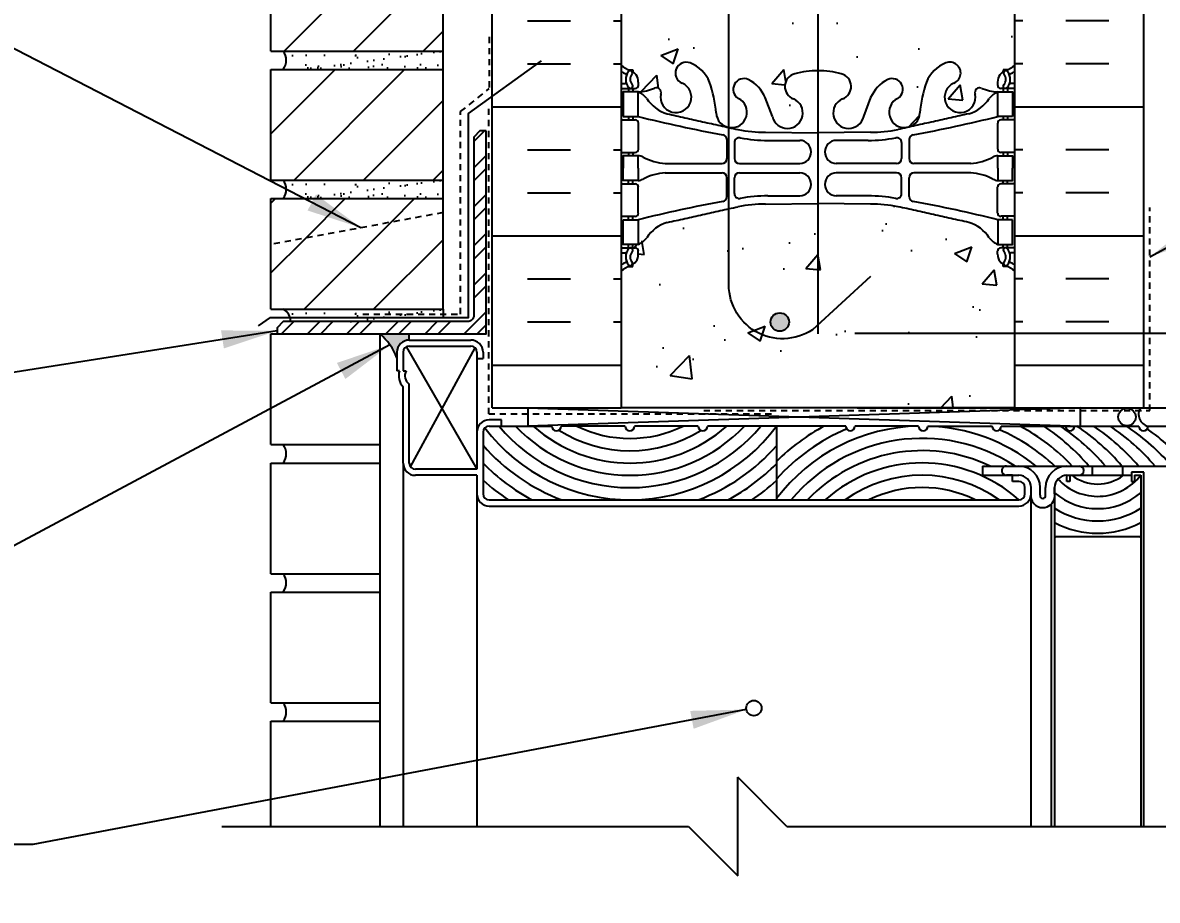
# Model space of a CAD drawing. Header units: inches. Extents: x 526.8 to 581.6, y 644.2 to 711.3.
# Drawn here: x 540.37 to 563.45, y 682.24 to 700.08 of the extents above; entities that cross this region are included whole.
import ezdxf

# ---------------------------------------------------------------- set-up
doc = ezdxf.new("R2010")
doc.units = ezdxf.units.IN
doc.header["$LTSCALE"] = 0.5
doc.header["$MEASUREMENT"] = 0
doc.linetypes.add('DASHED2', pattern=[0.375, 0.25, -0.125])
for name, color, linetype in [('HATCH', 12, 'Continuous'), ('LINE18', 9, 'Continuous'), ('line25', 2, 'Continuous'), ('LINE50', 5, 'Continuous'), ('LINE65', 3, 'Continuous'), ('LINE9', 9, 'Continuous'), ('TEXT', 4, 'Continuous'), ('Web_Edge', 9, 'Continuous')]:
    doc.layers.add(name, color=color, linetype=linetype)
doc.styles.add('DIM', font='romans.shx', dxfattribs={"width": 0.7})
doc.dimstyles.new('ext_12', dxfattribs={"dimscale": 12, "dimtxt": 0.09375, "dimasz": 0.09375, "dimexe": 0.09375, "dimexo": 0.0625, "dimgap": 0.0625, "dimtad": 1, "dimdec": 1, "dimzin": 3, "dimdsep": 46, "dimlunit": 4, "dimtxsty": 'DIM', "dimcen": 0.09, "dimdle": 0.09375, "dimclrt": 4, "dimadec": 0, "dimazin": 0, "dimtfac": 1, "dimtdec": 1, "dimtmove": 2, "dimatfit": 3, "dimfxl": 1, "dimfrac": 2, "dimtolj": 1, "dimtzin": 0, "dimarcsym": 0})
pattern_1 = [(45, (428.6339, 515.9881), (-0.707107, 0.707107), [])]

# ---------------------------------------------------------------- blocks, each defined once
blk = doc.blocks.new('*D6')
at = {"layer": 'Defpoints', "color": 0, "transparency": 16777216}
for p in [(556.542, 693.771), (566.068, 693.771), (556.594, 692.258)]:
    blk.add_point(p, dxfattribs=at)
at = {"layer": 'TEXT', "color": 0, "lineweight": -2, "transparency": 16777216}
for p, q in [((566.068, 694.521), (566.068, 695.271)), ((557.292, 693.771), (567.193, 693.771)), ((566.068, 692.258), (566.068, 693.771)), ((557.344, 692.258), (567.193, 692.258)), ((566.068, 691.508), (566.068, 690.758))]:
    blk.add_line(p, q, dxfattribs=at)
at = {"layer": 'TEXT', "color": 0, "transparency": 16777216}
for points in [[(565.943, 694.521), (566.193, 694.521), (566.068, 693.771)], [(565.943, 691.508), (566.193, 691.508), (566.068, 692.258)]]:
    blk.add_solid(points, dxfattribs=at)
at = {"layer": 'TEXT', "color": 4, "transparency": 16777216, "insert": (569.467, 693.015), "char_height": 0.75, "attachment_point": 5, "rotation": 90, "style": 'DIM'}
blk.add_mtext('\\A1;1 1/2" \\P (38mm) MIN. \\P COVER', dxfattribs=at)

msp = doc.modelspace()

# ---------------------------------------------------------------- hatches: boundary and pattern name
at = {"layer": 'HATCH'}
h = msp.add_hatch(dxfattribs=at)
h.set_pattern_fill('AR-CONC', color=256, scale=0.5)
h.set_pattern_definition([(50, (0, 0), (3.586301, -0.313761), [0.375, -4.125]), (355, (0, 0), (-0.693757, 3.76096), [0.3, -3.3]), (100.45144, (0.299, -0.026), (2.892544, 3.4472), [0.318701, -3.50571]), (46.1842, (0, 1), (5.336207, -0.827596), [0.5625, -6.1875]), (96.63564, (0.4447, 0.931), (4.67331, 4.870593), [0.478052, -5.25857]), (351.18416, (0, 1), (4.67331, 4.870593), [0.45, -4.95]), (21, (0.5, 0.75), (2.984535, -2.013094), [0.375, -4.125]), (326, (0.5, 0.75), (1.216577, 3.62575), [0.3, -3.3]), (71.45144, (0.7487, 0.5822), (4.201112, 1.612656), [0.318701, -3.50571]), (37.5, (0, 0), (0.0607993, 1.6644693), [0, -3.26, 0, -3.35, 0, -3.3125]), (7.5, (0, 0), (1.3153477, 1.9720586), [0, -1.91, 0, -3.185, 0, -1.2625]), (327.5, (-1.115, 0), (2.6691122, -0.1127744), [0, -1.25, 0, -3.9, 0, -5.175]), (317.5, (-1.615, 0), (2.915931, 0.500525), [0, -1.625, 0, -2.59, 0, -3.675])])
edge = h.paths.add_edge_path()
edge.add_arc((560.199, 647.64), 0.5, 46.2109, 66.4218)
edge.add_line((560.399, 648.098), (560.309, 648.098))
edge.add_line((560.309, 648.098), (560.309, 648.14))
edge.add_arc((560.449, 648.347), 0.25, 180, 235.9442, ccw=False)
edge.add_line((560.199, 648.347), (560.199, 648.414))
edge.add_arc((560.262, 648.414), 0.0625, 90, 180, ccw=False)
edge.add_line((560.262, 648.477), (560.309, 648.477))
edge.add_line((560.309, 648.477), (560.309, 648.547))
edge.add_line((560.309, 648.547), (560.204, 648.547))
edge.add_arc((560.327, 648.89), 0.364, 214.9775, 250.3387, ccw=False)
edge.add_arc((559.404, 648.278), 0.743, 32.7919, 73.8107)
edge.add_spline(control_points=[(559.611, 648.992), (558.173, 649.313)], knot_values=[0, 0, 1, 1], degree=1, periodic=0)
edge.add_arc((557.617, 646.381), 2.984, 79.2546, 90.0995)
edge.add_line((557.612, 649.365), (556.545, 649.381))
edge.add_line((556.545, 649.381), (555.479, 649.365))
edge.add_arc((555.474, 646.381), 2.984, 89.9005, 100.7454)
edge.add_spline(control_points=[(554.917, 649.313), (553.48, 648.992)], knot_values=[0, 0, 1, 1], degree=1, periodic=0)
edge.add_arc((553.687, 648.278), 0.743, 106.1893, 147.2081)
edge.add_arc((552.764, 648.89), 0.364, 289.6613, 325.0225, ccw=False)
edge.add_line((552.886, 648.547), (552.781, 648.547))
edge.add_line((552.781, 648.547), (552.781, 648.477))
edge.add_line((552.781, 648.477), (552.829, 648.477))
edge.add_arc((552.829, 648.414), 0.0625, 0, 90, ccw=False)
edge.add_line((552.891, 648.414), (552.891, 648.347))
edge.add_arc((552.641, 648.347), 0.25, 304.0558, 360, ccw=False)
edge.add_line((552.781, 648.14), (552.781, 648.098))
edge.add_line((552.781, 648.098), (552.691, 648.098))
edge.add_arc((552.891, 647.64), 0.5, 113.5782, 133.7891)
edge.add_line((552.545, 648.001), (552.545, 645.228))
edge.add_line((552.545, 645.228), (554.498, 645.228))
edge.add_line((554.498, 645.228), (555.498, 644.228))
edge.add_line((555.498, 644.228), (555.498, 646.228))
edge.add_line((555.498, 646.228), (556.498, 645.228))
edge.add_line((556.498, 645.228), (560.545, 645.228))
edge.add_line((560.545, 645.228), (560.545, 648.001))
edge = h.paths.add_edge_path()
edge.add_line((560.545, 710.258), (555.545, 710.258))
edge.add_line((555.545, 710.258), (554.545, 711.258))
edge.add_line((554.545, 711.258), (554.545, 709.258))
edge.add_line((554.545, 709.258), (553.545, 710.258))
edge.add_line((553.545, 710.258), (552.545, 710.258))
edge.add_line((552.545, 710.258), (552.545, 707.485))
edge.add_arc((552.891, 707.846), 0.5, 226.2109, 246.4218)
edge.add_line((552.691, 707.388), (552.781, 707.388))
edge.add_line((552.781, 707.388), (552.781, 707.346))
edge.add_arc((552.641, 707.139), 0.25, 0, 55.9442, ccw=False)
edge.add_line((552.891, 707.139), (552.891, 707.071))
edge.add_arc((552.829, 707.071), 0.0625, -90, 0, ccw=False)
edge.add_line((552.829, 707.009), (552.781, 707.009))
edge.add_line((552.781, 707.009), (552.781, 706.939))
edge.add_line((552.781, 706.939), (552.886, 706.939))
edge.add_arc((552.764, 706.596), 0.364, 34.9775, 70.3387, ccw=False)
edge.add_arc((553.687, 707.207), 0.743, 212.7919, 253.8107)
edge.add_spline(control_points=[(553.48, 706.493), (554.917, 706.173)], knot_values=[0, 0, 1, 1], degree=1, periodic=0)
edge.add_arc((555.474, 709.105), 2.984, 259.2546, 270.0995)
edge.add_line((555.479, 706.121), (556.545, 706.105))
edge.add_line((556.545, 706.105), (557.612, 706.121))
edge.add_arc((557.617, 709.105), 2.984, 269.9005, 280.7454)
edge.add_spline(control_points=[(558.173, 706.173), (559.611, 706.493)], knot_values=[0, 0, 1, 1], degree=1, periodic=0)
edge.add_arc((559.404, 707.207), 0.743, 286.1893, 327.2081)
edge.add_arc((560.327, 706.596), 0.364, 109.6613, 145.0225, ccw=False)
edge.add_line((560.204, 706.939), (560.309, 706.939))
edge.add_line((560.309, 706.939), (560.309, 707.009))
edge.add_line((560.309, 707.009), (560.262, 707.009))
edge.add_arc((560.262, 707.071), 0.0625, 180, 270, ccw=False)
edge.add_line((560.199, 707.071), (560.199, 707.139))
edge.add_arc((560.449, 707.139), 0.25, 124.0558, 180, ccw=False)
edge.add_line((560.309, 707.346), (560.309, 707.388))
edge.add_line((560.309, 707.388), (560.399, 707.388))
edge.add_arc((560.199, 707.846), 0.5, 293.5782, 313.7891)
edge.add_line((560.545, 707.485), (560.545, 710.258))
h.paths.add_polyline_path([(560.545, 703.293, 0.088416), (560.399, 703.39), (560.309, 703.39), (560.309, 703.432, -0.249069), (560.199, 703.639), (560.199, 703.706, -0.414214), (560.262, 703.769), (560.309, 703.769), (560.309, 703.839), (560.204, 703.839, 0.085348), (559.875, 703.763, -0.669601), (559.742, 703.884, 2.087231), (559.308, 703.659, -1), (559.145, 703.25, -0.21345), (558.753, 703.639, -0.068226), (558.617, 704.267, 1.753171), (558.166, 703.971, -0.940793), (557.963, 703.587, -0.173075), (557.617, 703.954), (557.474, 704.341, 1.612474), (557.043, 703.981, -0.734872), (557.019, 703.47, -0.068475), (556.545, 703.408, -0.068475), (556.071, 703.47, -0.734872), (556.048, 703.981, 1.612474), (555.617, 704.341), (555.474, 703.954, -0.173075), (555.128, 703.587, -0.940793), (554.924, 703.971, 1.753171), (554.474, 704.267, -0.068226), (554.338, 703.639, -0.21345), (553.946, 703.25, -1), (553.782, 703.659, 2.087231), (553.348, 703.884, -0.669601), (553.216, 703.763, 0.085348), (552.886, 703.839), (552.781, 703.839), (552.781, 703.769), (552.829, 703.769, -0.414214), (552.891, 703.706), (552.891, 703.639, -0.249069), (552.781, 703.432), (552.781, 703.39), (552.691, 703.39, 0.088416), (552.545, 703.293), (552.545, 701.258), (552.545, 699.224, 0.088416), (552.691, 699.127), (552.781, 699.127), (552.781, 699.085, -0.249069), (552.891, 698.878), (552.891, 698.81, -0.414214), (552.829, 698.748), (552.781, 698.748), (552.781, 698.678), (552.886, 698.678, 0.085348), (553.216, 698.753, -0.669601), (553.348, 698.633, 2.087231), (553.782, 698.858, -1), (553.946, 699.266, -0.21345), (554.338, 698.877, -0.068226), (554.474, 698.249, 1.753171), (554.924, 698.546, -0.940793), (555.128, 698.929, -0.173075), (555.474, 698.562), (555.617, 698.176, 1.612474), (556.048, 698.535, -0.734872), (556.071, 699.046, -0.068475), (556.545, 699.108, -0.068475), (557.019, 699.046, -0.734872), (557.043, 698.535, 1.612474), (557.474, 698.176), (557.617, 698.562, -0.173075), (557.963, 698.929, -0.940793), (558.166, 698.546, 1.753171), (558.617, 698.249, -0.068226), (558.753, 698.877, -0.21345), (559.145, 699.266, -1), (559.308, 698.858, 2.087231), (559.742, 698.633, -0.669601), (559.875, 698.753, 0.085348), (560.204, 698.678), (560.309, 698.678), (560.309, 698.748), (560.262, 698.748, -0.414214), (560.199, 698.81), (560.199, 698.878, -0.249069), (560.309, 699.085), (560.309, 699.127), (560.399, 699.127, 0.088416), (560.545, 699.224), (560.545, 701.258)])
edge = h.paths.add_edge_path()
edge.add_arc((560.262, 695.445), 0.0625, 90, 180, ccw=False)
edge.add_line((560.262, 695.508), (560.309, 695.508))
edge.add_line((560.309, 695.508), (560.309, 695.578))
edge.add_line((560.309, 695.578), (560.204, 695.578))
edge.add_arc((560.327, 695.92), 0.364, 214.9775, 250.3387, ccw=False)
edge.add_arc((559.404, 695.309), 0.743, 32.7919, 73.8107)
edge.add_spline(control_points=[(559.611, 696.023), (558.173, 696.344)], knot_values=[0, 0, 1, 1], degree=1, periodic=0)
edge.add_arc((557.617, 693.412), 2.984, 79.2546, 90.0995)
edge.add_line((557.612, 696.396), (556.545, 696.412))
edge.add_line((556.545, 696.412), (555.479, 696.396))
edge.add_arc((555.474, 693.412), 2.984, 89.9005, 100.7454)
edge.add_spline(control_points=[(554.917, 696.344), (553.48, 696.023)], knot_values=[0, 0, 1, 1], degree=1, periodic=0)
edge.add_arc((553.687, 695.309), 0.743, 106.1893, 147.2081)
edge.add_arc((552.764, 695.92), 0.364, 289.6613, 325.0225, ccw=False)
edge.add_line((552.886, 695.578), (552.781, 695.578))
edge.add_line((552.781, 695.578), (552.781, 695.508))
edge.add_line((552.781, 695.508), (552.829, 695.508))
edge.add_arc((552.829, 695.445), 0.0625, 0, 90, ccw=False)
edge.add_line((552.891, 695.445), (552.891, 695.378))
edge.add_arc((552.641, 695.378), 0.25, 304.0558, 360, ccw=False)
edge.add_line((552.781, 695.171), (552.781, 695.129))
edge.add_line((552.781, 695.129), (552.691, 695.129))
edge.add_arc((552.891, 694.671), 0.5, 113.5782, 133.7891)
edge.add_line((552.545, 695.032), (552.545, 692.258))
edge.add_line((552.545, 692.258), (560.545, 692.258))
edge.add_line((560.545, 692.258), (560.545, 695.032))
edge.add_arc((560.199, 694.671), 0.5, 46.2109, 66.4218)
edge.add_line((560.399, 695.129), (560.309, 695.129))
edge.add_line((560.309, 695.129), (560.309, 695.171))
edge.add_arc((560.449, 695.378), 0.25, 180, 235.9442, ccw=False)
edge.add_line((560.199, 695.378), (560.199, 695.445))
h = msp.add_hatch(dxfattribs=at)
h.set_pattern_fill('ANSI31', color=256, scale=8, style=0)
h.set_pattern_definition(pattern_1)
h.paths.add_polyline_path([(548.92, 699.508), (548.92, 701.758), (545.42, 701.758), (545.42, 699.508)])
h = msp.add_hatch(dxfattribs=at)
h.set_pattern_fill('INSUL', color=256, scale=7, style=0)
h.set_pattern_definition([(0, (-2373.6162, 286.2487), (0, 2.625), []), (0, (-2373.6162, 287.1237), (0, 2.625), [0.875, -0.875]), (0, (-2373.6162, 287.9987), (0, 2.625), [0.875, -0.875])])
h.paths.add_polyline_path([(549.92, 692.258), (552.545, 692.258), (552.545, 701.258), (551.858, 701.258), (551.858, 701.758), (550.358, 701.758), (550.358, 701.258), (549.92, 701.258)])
h = msp.add_hatch(dxfattribs=at)
h.set_pattern_fill('INSUL', color=256, scale=7, style=0)
h.set_pattern_definition([(180, (3486.707, 286.2487), (0, 2.625), []), (180, (3486.707, 287.1237), (0, 2.625), [0.875, -0.875]), (180, (3486.707, 287.9987), (0, 2.625), [0.875, -0.875])])
h.paths.add_polyline_path([(560.545, 692.258), (563.17, 692.258), (563.17, 701.258), (562.733, 701.258), (562.733, 701.758), (561.233, 701.758), (561.233, 701.258), (560.545, 701.258)])
h = msp.add_hatch(dxfattribs=at)
h.set_pattern_fill('AR-SAND', color=256, scale=0.25, style=0)
h.set_pattern_definition([(37.5, (428.63394, 518.61314), (-0.01574834, 0.48170594), [0, -0.38, 0, -0.425, 0, -0.40625]), (7.5, (428.63394, 518.61314), (0.4424442, 0.7055365), [0, -0.205, 0, -0.3425, 0, -0.13125]), (327.5, (428.32644, 518.61314), (0.7785355, 0.0014148), [0, -0.125, 0, -0.45, 0, -0.5875]), (317.5, (428.32644, 518.61314), (0.7515317, 0.2194189), [0, -0.0625, 0, -0.295, 0, -0.3375])])
h.paths.add_polyline_path([(548.92, 699.508), (545.67, 699.508, -0.318233), (545.67, 699.133), (548.92, 699.133)])
h = msp.add_hatch(dxfattribs=at)
h.set_pattern_fill('ANSI31', color=256, scale=8, style=0)
h.set_pattern_definition(pattern_1)
h.paths.add_polyline_path([(545.42, 696.883), (548.92, 696.883), (548.92, 699.133), (545.42, 699.133)])
h = msp.add_hatch(dxfattribs=at)
h.set_pattern_fill('ANSI32', color=256, scale=1.5, style=0)
h.set_pattern_definition([(45, (635.15483, 539.32473), (-0.3977476, 0.3977476), []), (45, (635.42, 539.32473), (-0.3977476, 0.3977476), [])])
h.paths.add_polyline_path([(549.795, 693.758), (549.795, 697.883), (549.67, 697.883), (549.545, 697.758), (549.545, 694.133, -0.414214), (549.42, 694.008), (545.67, 694.008), (545.545, 693.883), (545.545, 693.758)])
h = msp.add_hatch(dxfattribs=at)
h.set_pattern_fill('AR-SAND', color=256, scale=0.25, style=0)
h.set_pattern_definition([(37.5, (428.63394, 515.98814), (-0.01574834, 0.48170594), [0, -0.38, 0, -0.425, 0, -0.40625]), (7.5, (428.63394, 515.98814), (0.4424442, 0.7055365), [0, -0.205, 0, -0.3425, 0, -0.13125]), (327.5, (428.32644, 515.98814), (0.7785355, 0.0014148), [0, -0.125, 0, -0.45, 0, -0.5875]), (317.5, (428.32644, 515.98814), (0.7515317, 0.2194189), [0, -0.0625, 0, -0.295, 0, -0.3375])])
h.paths.add_polyline_path([(548.92, 696.508), (548.92, 696.883), (545.67, 696.883, -0.318233), (545.67, 696.508)])
h = msp.add_hatch(dxfattribs=at)
h.set_pattern_fill('ANSI31', color=256, scale=8, style=0)
h.set_pattern_definition(pattern_1)
h.paths.add_polyline_path([(545.42, 695.576), (548.92, 696.224), (548.92, 696.508), (545.42, 696.508)])
h = msp.add_hatch(dxfattribs=at)
h.set_pattern_fill('ANSI31', color=256, scale=8, style=0)
h.set_pattern_definition(pattern_1)
h.paths.add_polyline_path([(545.42, 695.576), (545.42, 694.258), (548.92, 694.258), (548.92, 696.224)])
h = msp.add_hatch(dxfattribs=at)
h.set_pattern_fill('AR-SAND', color=256, scale=0.25, style=0)
h.set_pattern_definition([(37.5, (428.63394, 513.36314), (-0.01574834, 0.48170594), [0, -0.38, 0, -0.425, 0, -0.40625]), (7.5, (428.63394, 513.36314), (0.4424442, 0.7055365), [0, -0.205, 0, -0.3425, 0, -0.13125]), (327.5, (428.32644, 513.36314), (0.7785355, 0.0014148), [0, -0.125, 0, -0.45, 0, -0.5875]), (317.5, (428.32644, 513.36314), (0.7515317, 0.2194189), [0, -0.0625, 0, -0.295, 0, -0.3375])])
edge = h.paths.add_edge_path()
edge.add_line((545.67, 693.883), (545.795, 694.008))
edge.add_line((545.795, 694.008), (548.92, 694.008))
edge.add_line((548.92, 694.008), (548.92, 694.258))
edge.add_line((548.92, 694.258), (545.67, 694.258))
edge.add_arc((545.406, 694.071), 0.324, -35.3056, 35.3056, ccw=False)
at = {"layer": 'LINE65'}
msp.add_hatch(color=256, dxfattribs=at).paths.add_polyline_path([(555.956, 693.998, 1), (555.581, 693.998, 1)])
at = {"layer": 'LINE9'}
msp.add_hatch(color=0, dxfattribs=at).paths.add_polyline_path([(547.637, 693.758, -0.122241), (547.983, 693.268), (547.983, 693.383, -0.414214), (548.233, 693.633), (548.233, 693.758)])

# ---------------------------------------------------------------- linework, layer by layer
at = {"layer": 'HATCH', "color": 6, "linetype": 'DASHED2'}
for p, q in [((549.86, 699.794), (549.86, 698.744)), ((549.277, 698.277), (549.86, 698.744)), ((549.277, 694.16), (549.277, 698.277)), ((549.849, 692.133), (549.849, 698.376)), ((563.295, 692.2), (563.295, 696.325)), ((547.286, 694.16), (549.277, 694.16)), ((549.849, 692.133), (555.686, 692.133)), ((554.221, 692.2), (563.295, 692.2))]:
    msp.add_line(p, q, dxfattribs=at)
at = {"layer": 'HATCH', "color": 12}
for p, q in [((545.42, 691.508), (545.42, 693.758)), ((545.42, 691.508), (547.637, 691.508)), ((545.42, 688.883), (545.42, 691.133)), ((545.42, 691.133), (547.637, 691.133)), ((545.42, 688.883), (547.637, 688.883)), ((545.42, 686.258), (545.42, 688.508)), ((545.42, 688.508), (547.637, 688.508)), ((545.42, 686.258), (547.637, 686.258)), ((545.42, 683.743), (545.42, 685.883)), ((545.42, 685.883), (547.637, 685.883))]:
    msp.add_line(p, q, dxfattribs=at)
at = {"layer": 'HATCH'}
for p, q in [((548.179, 693.491), (549.608, 691.008)), ((548.259, 691.056), (549.571, 693.472)), ((550.647, 692.258), (561.88, 691.883)), ((561.88, 692.258), (550.647, 691.883))]:
    msp.add_line(p, q, dxfattribs=at)
for centre, radius, start, end in [((552.722, 694.093), 3.71, 217.2647, 323.4425), ((552.722, 694.093), 3.46, 219.6927, 320.3073), ((552.722, 694.093), 3.21, 223.5049, 316.4951), ((552.722, 694.093), 2.96, 228.2938, 311.7062), ((552.722, 694.093), 2.71, 237.7067, 302.0927), ((552.722, 694.093), 2.46, 243.9392, 296.0608), ((558.663, 688.174), 3.71, 91.1088, 142.9696), ((558.663, 688.174), 4.21, 118.2115, 134.7082), ((558.663, 688.174), 3.96, 112.8027, 138.4099), ((558.663, 688.174), 3.71, 51.3484, 88.184), ((558.663, 688.174), 3.96, 68.9628, 69.5284), ((558.663, 688.174), 3.96, 47.025, 66.6047), ((558.663, 688.174), 4.21, 43.4878, 61.7885), ((558.663, 688.174), 4.46, 40.513, 56.2851), ((558.999, 688.174), 4.46, 40.513, 56.2851), ((559.336, 688.174), 4.46, 40.513, 56.2851), ((559.672, 688.174), 4.46, 40.513, 56.2851), ((560.008, 688.174), 4.46, 40.513, 56.2851), ((560.345, 688.174), 4.46, 41.7766, 56.2851), ((560.681, 688.174), 4.46, 47.9067, 55.0027), ((558.663, 688.174), 3.46, 56.8657, 140.3071), ((552.722, 694.093), 3.96, 220.9881, 249.5281), ((552.722, 694.093), 3.96, 290.4719, 318.8113), ((558.663, 688.174), 3.21, 64.504, 136.495), ((552.722, 694.093), 4.21, 224.7637, 241.7883), ((552.722, 694.093), 4.21, 298.2117, 315.0605), ((558.663, 688.174), 2.96, 48.2975, 131.706), ((558.663, 688.174), 2.71, 54.6318, 125.3682), ((562.233, 691.564), 1.109, 223.276, 322.0991), ((562.233, 691.564), 0.859, 232.4764, 307.5236), ((552.722, 694.093), 4.46, 227.9163, 236.2849), ((552.722, 694.093), 4.46, 303.7151, 311.9261), ((558.663, 688.174), 2.46, 63.9396, 116.0604), ((562.233, 691.564), 1.359, 229.9163, 310.0837), ((562.233, 691.564), 1.609, 237.0538, 302.9462), ((562.233, 691.564), 1.859, 241.9196, 298.0804), ((562.233, 691.564), 2.109, 245.4864, 246.3105), ((562.233, 691.564), 2.109, 293.6895, 294.5136)]:
    msp.add_arc(centre, radius, start, end, dxfattribs=at)
at = {"layer": 'HATCH', "color": 12}
for centre in [(545.406, 691.321), (545.406, 688.696), (545.406, 686.071)]:
    msp.add_arc(centre, 0.324, 324.6944, 35.3056, dxfattribs=at)
at = {"layer": 'LINE18'}
msp.add_line((548.92, 694.258), (548.92, 694.088), dxfattribs=at)
at = {"layer": 'line25'}
for p, q in [((548.92, 694.258), (548.92, 704.383)), ((545.42, 699.508), (545.42, 701.758)), ((552.545, 701.258), (552.545, 692.258)), ((560.545, 692.258), (560.545, 701.258)), ((545.42, 699.508), (548.92, 699.508)), ((545.42, 699.133), (548.92, 699.133)), ((545.42, 696.883), (545.42, 699.133)), ((545.42, 696.883), (548.92, 696.883)), ((545.42, 694.258), (545.42, 696.508)), ((545.42, 696.508), (548.92, 696.508)), ((545.42, 694.258), (548.92, 694.258))]:
    msp.add_line(p, q, dxfattribs=at)
at = {"layer": 'line25', "color": 12}
msp.add_line((545.42, 693.758), (545.545, 693.758), dxfattribs=at)
at = {"layer": 'LINE50'}
for p, q in [((549.92, 692.258), (549.92, 701.258)), ((563.17, 692.258), (563.17, 701.258)), ((549.92, 692.258), (552.545, 692.258)), ((560.545, 692.258), (563.17, 692.258))]:
    msp.add_line(p, q, dxfattribs=at)
at = {"layer": 'LINE65'}
msp.add_line((556.545, 710.249), (556.545, 693.758), dxfattribs=at)
msp.add_lwpolyline([(557.613, 694.927), (556.433, 693.843, -0.623194), (554.735, 694.833), (554.735, 706.454, -0.623194), (556.433, 707.444), (557.613, 706.359)], format="xyb", dxfattribs=at)
msp.add_circle((555.768, 693.998), 0.188, dxfattribs=at)
at = {"layer": 'LINE9', "linetype": 'DASHED2'}
msp.add_line((548.92, 696.224), (545.42, 695.576), dxfattribs=at)
at = {"layer": 'LINE9'}
for p, q in [((547.637, 693.758), (547.637, 683.743)), ((548.233, 693.633), (548.233, 693.758)), ((548.233, 693.633), (549.483, 693.633)), ((548.233, 693.508), (549.483, 693.508)), ((547.983, 693.383), (547.983, 693.008)), ((548.108, 693.383), (548.108, 693.008)), ((549.608, 693.383), (549.608, 693.258)), ((549.608, 693.258), (549.733, 693.258)), ((549.608, 693.258), (549.608, 691.758)), ((549.733, 693.383), (549.733, 693.258)), ((548.034, 693.008), (547.983, 693.008)), ((548.108, 693.008), (548.17, 693.008)), ((548.233, 691.133), (548.233, 692.735)), ((548.108, 691.133), (548.108, 692.679)), ((550.647, 692.258), (550.647, 691.883)), ((560.545, 692.258), (552.545, 692.258)), ((561.88, 692.258), (561.88, 691.883)), ((550.108, 692.008), (549.858, 692.008)), ((550.108, 691.883), (550.108, 692.008)), ((549.858, 691.883), (550.108, 691.883)), ((549.858, 691.883), (551.13, 691.883)), ((552.623, 691.883), (551.32, 691.883)), ((554.106, 691.883), (552.812, 691.883)), ((557.108, 691.883), (554.296, 691.883)), ((555.702, 691.883), (555.702, 690.383)), ((558.591, 691.883), (557.297, 691.883)), ((558.781, 691.883), (560.083, 691.883)), ((560.273, 691.883), (563.068, 691.883)), ((563.257, 691.883), (563.67, 691.883)), ((549.608, 691.758), (549.608, 691.008)), ((549.733, 691.758), (549.733, 690.508)), ((548.108, 691.133), (548.108, 683.743)), ((549.608, 691.008), (548.358, 691.008)), ((549.608, 690.883), (548.358, 690.883)), ((549.608, 690.883), (549.608, 690.508)), ((559.891, 691.071), (563.67, 691.071)), ((559.891, 691.071), (559.891, 690.883)), ((559.891, 690.883), (560.502, 690.883)), ((560.502, 690.883), (560.377, 690.883)), ((560.378, 691.071), (560.627, 691.071)), ((560.502, 690.758), (560.502, 690.883)), ((560.502, 690.883), (560.627, 690.883)), ((561.608, 690.883), (561.858, 690.883)), ((561.608, 690.883), (562.92, 690.883)), ((561.608, 690.758), (561.608, 690.883)), ((561.67, 690.883), (561.67, 690.758)), ((562.12, 691.071), (562.12, 690.883)), ((562.736, 691.071), (562.736, 690.883)), ((562.92, 690.946), (562.92, 690.758)), ((563.17, 690.946), (562.92, 690.946)), ((562.983, 690.883), (563.108, 690.883)), ((562.983, 690.883), (562.983, 690.758)), ((563.108, 690.883), (563.108, 688.429)), ((563.108, 690.883), (563.108, 683.743)), ((563.17, 683.743), (563.17, 690.946)), ((560.627, 690.758), (560.502, 690.758)), ((560.752, 690.508), (560.752, 690.633)), ((560.752, 690.508), (560.752, 690.633)), ((560.877, 690.508), (560.877, 690.633)), ((561.062, 690.479), (561.064, 690.633)), ((561.173, 690.479), (561.17, 690.633)), ((561.358, 690.508), (561.358, 690.633)), ((561.358, 690.633), (561.358, 683.743)), ((561.67, 690.758), (561.608, 690.758)), ((562.92, 690.758), (562.983, 690.758)), ((549.608, 690.508), (549.608, 683.743)), ((560.873, 690.469), (560.873, 683.743)), ((549.858, 690.383), (560.627, 690.383)), ((549.858, 690.258), (560.627, 690.258)), ((561.295, 683.743), (561.295, 690.303)), ((563.108, 689.633), (561.358, 689.633)), ((554.913, 682.743), (554.913, 684.743)), ((555.913, 683.743), (554.913, 684.743)), ((544.42, 683.743), (553.913, 683.743)), ((553.913, 683.743), (554.913, 682.743)), ((555.913, 683.743), (565.406, 683.743))]:
    msp.add_line(p, q, dxfattribs=at)
msp.add_lwpolyline([(545.17, 693.92), (545.413, 694.088), (549.437, 694.088), (549.437, 698.238), (550.92, 699.311)], dxfattribs=at)
at = {"layer": 'LINE9', "color": 9}
msp.add_lwpolyline([(549.795, 697.883), (549.67, 697.883), (549.545, 697.758), (549.545, 694.133, -0.414214), (549.42, 694.008), (545.67, 694.008), (545.545, 693.883), (545.545, 693.758), (549.795, 693.758)], format="xyb", close=True, dxfattribs=at)
at = {"layer": 'LINE9'}
for centre, radius in [((562.828, 692.069), 0.178), ((555.241, 686.15), 0.156)]:
    msp.add_circle(centre, radius, dxfattribs=at)
for centre, radius, start, end in [((545.406, 699.321), 0.324, 324.6944, 35.3056), ((545.406, 696.696), 0.324, 324.6944, 35.3056), ((545.54, 694.007), 0.283, 0.3347, 62.6866), ((546.822, 692.816), 1.246, 21.2624, 49.1397), ((548.233, 693.383), 0.25, 90, 180), ((549.483, 693.383), 0.25, 0, 90), ((548.233, 693.383), 0.125, 90, 180), ((549.483, 693.383), 0.125, 0, 90), ((548.349, 692.906), 0.331, 161.963, 223.1991), ((548.349, 692.906), 0.206, 150.1879, 235.6091), ((563.312, 692.124), 0.247, 147.3928, 257.2629), ((549.858, 691.758), 0.25, 90, 180), ((549.858, 691.758), 0.125, 90, 180), ((551.225, 691.883), 0.0947, 180, 0), ((552.717, 691.883), 0.0947, 180, 0), ((554.201, 691.883), 0.0947, 180, 0), ((557.202, 691.883), 0.0947, 180, 0), ((558.686, 691.883), 0.0947, 180, 0), ((560.178, 691.883), 0.0947, 180, 0), ((561.67, 691.883), 0.0947, 180, 0), ((563.163, 691.883), 0.0947, 180, 0), ((548.358, 691.133), 0.25, 180, 270), ((548.358, 691.133), 0.125, 180, 270), ((560.377, 690.977), 0.0938, 89.4229, 269.4229), ((560.627, 690.633), 0.438, 0, 90), ((560.627, 690.633), 0.25, 0, 90), ((561.608, 690.633), 0.438, 90, 180), ((561.608, 690.633), 0.25, 90, 180), ((561.857, 690.977), 0.0938, 270.5771, 90.5771), ((560.627, 690.633), 0.125, 0, 90), ((549.858, 690.508), 0.25, 180, 270), ((549.858, 690.508), 0.125, 180, 270), ((560.627, 690.508), 0.125, 270, 0), ((560.627, 690.508), 0.25, 270, 0), ((561.117, 690.47), 0.244, 170.8993, 270), ((561.117, 690.47), 0.0562, 170.8993, 270), ((561.117, 690.47), 0.0562, 270, 9.1007), ((561.117, 690.47), 0.244, 270, 350.8993)]:
    msp.add_arc(centre, radius, start, end, dxfattribs=at)
at = {"layer": 'Web_Edge'}
for p, q in [((552.691, 699.127), (552.781, 699.127)), ((552.781, 699.127), (552.781, 699.085)), ((560.399, 699.127), (560.309, 699.127)), ((560.309, 699.127), (560.309, 699.085)), ((552.545, 698.848), (552.623, 698.848)), ((552.545, 698.748), (552.829, 698.748)), ((552.691, 698.748), (552.691, 698.678)), ((552.781, 698.748), (552.781, 698.678)), ((552.891, 698.878), (552.891, 698.81)), ((560.199, 698.878), (560.199, 698.81)), ((560.545, 698.748), (560.262, 698.748)), ((560.309, 698.748), (560.309, 698.678)), ((560.399, 698.748), (560.399, 698.678)), ((560.545, 698.848), (560.467, 698.848)), ((555.617, 698.176), (555.474, 698.562)), ((557.474, 698.176), (557.617, 698.562)), ((552.545, 698.108), (552.829, 698.108)), ((552.691, 698.178), (552.691, 698.108)), ((552.781, 698.178), (552.781, 698.108)), ((552.891, 698.045), (552.891, 697.51)), ((560.199, 698.045), (560.199, 697.51)), ((560.545, 698.108), (560.262, 698.108)), ((560.309, 698.178), (560.309, 698.108)), ((560.399, 698.178), (560.399, 698.108)), ((555.479, 697.86), (556.545, 697.844)), ((557.612, 697.86), (556.545, 697.844)), ((554.693, 697.708), (554.693, 697.323)), ((554.846, 697.646), (554.846, 697.323)), ((555.526, 697.692), (556.173, 697.692)), ((557.565, 697.692), (556.918, 697.692)), ((558.245, 697.646), (558.245, 697.323)), ((558.397, 697.708), (558.397, 697.323)), ((552.545, 697.448), (552.829, 697.448)), ((552.691, 697.448), (552.691, 697.378)), ((552.781, 697.448), (552.781, 697.378)), ((560.545, 697.448), (560.262, 697.448)), ((560.309, 697.448), (560.309, 697.378)), ((560.399, 697.448), (560.399, 697.378)), ((553.439, 697.222), (554.593, 697.223)), ((554.946, 697.223), (556.173, 697.223)), ((558.145, 697.223), (556.918, 697.223)), ((559.652, 697.222), (558.497, 697.223)), ((552.691, 696.808), (552.691, 696.878)), ((552.781, 696.808), (552.781, 696.878)), ((553.439, 697.033), (554.593, 697.032)), ((554.693, 696.548), (554.693, 696.932)), ((554.846, 696.61), (554.846, 696.932)), ((554.946, 697.032), (556.173, 697.032)), ((558.145, 697.032), (556.918, 697.032)), ((558.245, 696.61), (558.245, 696.932)), ((558.397, 696.548), (558.397, 696.932)), ((559.652, 697.033), (558.497, 697.032)), ((560.309, 696.808), (560.309, 696.878)), ((560.399, 696.808), (560.399, 696.878)), ((552.545, 696.808), (552.829, 696.808)), ((552.891, 696.21), (552.891, 696.745)), ((560.199, 696.21), (560.199, 696.745)), ((560.545, 696.808), (560.262, 696.808)), ((555.479, 696.396), (556.545, 696.412)), ((555.526, 696.564), (556.173, 696.564)), ((557.612, 696.396), (556.545, 696.412)), ((557.565, 696.564), (556.918, 696.564)), ((552.545, 696.148), (552.829, 696.148)), ((552.691, 696.078), (552.691, 696.148)), ((552.781, 696.078), (552.781, 696.148)), ((560.545, 696.148), (560.262, 696.148)), ((560.309, 696.078), (560.309, 696.148)), ((560.399, 696.078), (560.399, 696.148)), ((552.545, 695.508), (552.829, 695.508)), ((552.691, 695.508), (552.691, 695.578)), ((552.781, 695.508), (552.781, 695.578)), ((560.545, 695.508), (560.262, 695.508)), ((560.309, 695.508), (560.309, 695.578)), ((560.399, 695.508), (560.399, 695.578)), ((552.545, 695.408), (552.623, 695.408)), ((552.891, 695.378), (552.891, 695.445)), ((560.199, 695.378), (560.199, 695.445)), ((560.545, 695.408), (560.467, 695.408)), ((552.691, 695.129), (552.781, 695.129)), ((552.781, 695.129), (552.781, 695.171)), ((560.309, 695.129), (560.309, 695.171)), ((560.399, 695.129), (560.309, 695.129))]:
    msp.add_line(p, q, dxfattribs=at)
for points in [[(552.586, 698.178), (552.886, 698.178), (552.886, 698.678), (552.586, 698.678)], [(560.504, 698.178), (560.204, 698.178), (560.204, 698.678), (560.504, 698.678)], [(552.586, 696.078), (552.886, 696.078), (552.886, 695.578), (552.586, 695.578)], [(560.504, 696.078), (560.204, 696.078), (560.204, 695.578), (560.504, 695.578)]]:
    msp.add_lwpolyline(points, close=True, dxfattribs=at)
for points in [[(552.886, 697.128), (552.886, 697.378), (552.586, 697.378), (552.586, 697.128)], [(560.204, 697.128), (560.204, 697.378), (560.504, 697.378), (560.504, 697.128)], [(552.886, 697.128), (552.886, 696.878), (552.586, 696.878), (552.586, 697.128)], [(560.204, 697.128), (560.204, 696.878), (560.504, 696.878), (560.504, 697.128)]]:
    msp.add_lwpolyline(points, dxfattribs=at)
for centre, radius, start, end in [((552.891, 699.585), 0.5, 226.2109, 250.5288), ((553.864, 699.062), 0.22, 68.1963, 248.1963), ((553.707, 698.633), 0.677, 21.1239, 69.3197), ((559.384, 698.633), 0.677, 110.6803, 158.8761), ((559.227, 699.062), 0.22, 291.8037, 111.8037), ((560.199, 699.585), 0.5, 289.4712, 313.7891), ((552.891, 699.585), 0.6, 234.7832, 245.0748), ((552.885, 698.932), 0.25, 140.1145, 222.4609), ((552.629, 699.022), 0.021, 343.464, 63.9957), ((552.727, 699.063), 0.045, 321.448, 139.1879), ((552.641, 698.878), 0.25, 0, 70.5288), ((552.885, 698.932), 0.16, 140.0001, 222.4609), ((555.038, 698.731), 0.217, 65.5264, 238.537), ((554.787, 698.261), 0.75, 23.6938, 62.9705), ((556.14, 698.787), 0.268, 104.7892, 250.0338), ((556.534, 697.354), 1.754, 89.6229, 105.2918), ((556.557, 697.354), 1.754, 74.7082, 90.3771), ((556.951, 698.787), 0.268, 289.9662, 75.2108), ((558.303, 698.261), 0.75, 117.0295, 156.3062), ((558.053, 698.731), 0.217, 301.463, 114.4736), ((560.449, 698.878), 0.25, 109.4712, 180), ((560.363, 699.063), 0.045, 40.8121, 218.552), ((560.206, 698.932), 0.16, 317.5391, 39.9999), ((560.206, 698.932), 0.25, 317.5391, 39.8855), ((560.461, 699.022), 0.021, 116.0043, 196.536), ((560.199, 699.585), 0.6, 294.9252, 305.2168), ((552.623, 698.867), 0.0196, 269.4032, 15.4901), ((552.734, 698.794), 0.045, 222.4609, 42.4609), ((552.829, 698.81), 0.0625, 270, 0), ((552.831, 699.673), 0.997, 273.1538, 293.1467), ((553.257, 698.666), 0.0968, 340.1551, 110.4331), ((553.656, 698.571), 0.314, 168.5886, 66.1916), ((552.116, 698.068), 2.365, 4.3895, 20.0015), ((560.975, 698.068), 2.365, 159.9985, 175.6105), ((559.435, 698.571), 0.314, 113.8084, 11.4114), ((559.833, 698.666), 0.0968, 69.5669, 199.8449), ((560.259, 699.673), 0.997, 246.8533, 266.8462), ((560.262, 698.81), 0.0625, 180, 270), ((560.357, 698.794), 0.045, 137.5391, 317.5391), ((560.467, 698.867), 0.0196, 164.5099, 270.5968), ((552.764, 698.335), 0.364, 34.9775, 70.3387), ((553.687, 698.946), 0.743, 212.7919, 253.8107), ((554.787, 698.264), 0.314, 182.7357, 63.9348), ((555.922, 698.248), 0.314, 193.4146, 66.1916), ((557.169, 698.248), 0.314, 113.8084, 346.5854), ((558.304, 698.264), 0.314, 116.0652, 357.2643), ((559.404, 698.946), 0.743, 286.1893, 327.2081), ((560.327, 698.335), 0.364, 109.6613, 145.0225), ((552.829, 698.045), 0.0625, 0, 90), ((559.695, 725.598), 28.253, 256.0552, 259.6343), ((553.396, 725.598), 28.253, 280.3657, 283.9448), ((560.262, 698.045), 0.0625, 90, 180), ((554.593, 697.708), 0.1, 360, 79.6343), ((555.474, 700.843), 2.984, 259.2546, 270.0995), ((557.617, 700.843), 2.984, 269.9005, 280.7454), ((558.497, 697.708), 0.1, 100.3657, 180), ((554.946, 697.646), 0.1, 79.2546, 180), ((555.521, 700.676), 2.984, 259.2546, 270.0995), ((556.173, 697.457), 0.234, 270, 90), ((556.918, 697.457), 0.234, 90, 270), ((557.57, 700.676), 2.984, 269.9005, 280.7454), ((558.145, 697.646), 0.1, 0, 100.7454), ((552.829, 697.51), 0.0625, 270, 0), ((552.882, 697.159), 0.219, 60.4937, 88.92), ((553.524, 698.379), 1.16, 242.5844, 265.8032), ((554.593, 697.323), 0.1, 270.0388, 360), ((554.946, 697.323), 0.1, 180, 270), ((558.145, 697.323), 0.1, 270, 0), ((558.497, 697.323), 0.1, 180, 269.9612), ((559.567, 698.379), 1.16, 274.1968, 297.4156), ((560.208, 697.159), 0.219, 91.08, 119.5063), ((560.262, 697.51), 0.0625, 180, 270), ((552.882, 697.096), 0.219, 271.08, 299.5063), ((553.524, 695.877), 1.16, 94.1968, 117.4156), ((554.593, 696.932), 0.1, 0, 89.9612), ((554.946, 696.932), 0.1, 90, 180), ((556.173, 696.798), 0.234, 270, 90), ((556.918, 696.798), 0.234, 90, 270), ((558.145, 696.932), 0.1, 0, 90), ((558.497, 696.932), 0.1, 90.0388, 180), ((559.567, 695.877), 1.16, 62.5844, 85.8032), ((560.208, 697.096), 0.219, 240.4937, 268.92), ((552.829, 696.745), 0.0625, 0, 90), ((560.262, 696.745), 0.0625, 90, 180), ((559.695, 668.657), 28.253, 100.3657, 103.9448), ((554.593, 696.548), 0.1, 280.3657, 0), ((554.946, 696.61), 0.1, 180, 280.7454), ((555.474, 693.412), 2.984, 89.9005, 100.7454), ((555.521, 693.58), 2.984, 89.9005, 100.7454), ((557.57, 693.58), 2.984, 79.2546, 90.0995), ((557.617, 693.412), 2.984, 79.2546, 90.0995), ((558.145, 696.61), 0.1, 259.2546, 0), ((558.497, 696.548), 0.1, 180, 259.6343), ((553.396, 668.657), 28.253, 76.0552, 79.6343), ((552.829, 696.21), 0.0625, 270, 0), ((560.262, 696.21), 0.0625, 180, 270), ((553.687, 695.309), 0.743, 106.1893, 147.2081), ((559.404, 695.309), 0.743, 32.7919, 73.8107), ((552.764, 695.92), 0.364, 289.6613, 325.0225), ((560.327, 695.92), 0.364, 214.9775, 250.3387), ((552.885, 695.323), 0.25, 137.5391, 219.8855), ((552.734, 695.462), 0.045, 317.5391, 137.5391), ((552.829, 695.445), 0.0625, 360, 90), ((560.262, 695.445), 0.0625, 90, 180), ((560.357, 695.462), 0.045, 42.4609, 222.4609), ((560.206, 695.323), 0.25, 320.1145, 42.4609), ((552.623, 695.388), 0.0196, 344.5099, 90.5968), ((552.629, 695.234), 0.021, 296.0043, 16.536), ((552.885, 695.323), 0.16, 137.5391, 219.9999), ((552.641, 695.378), 0.25, 289.4712, 360), ((560.449, 695.378), 0.25, 180, 250.5288), ((560.206, 695.323), 0.16, 320.0001, 42.4609), ((560.461, 695.234), 0.021, 163.464, 243.9957), ((560.467, 695.388), 0.0196, 89.4032, 195.4901), ((552.891, 694.671), 0.6, 114.9252, 125.2168), ((552.891, 694.671), 0.5, 109.4712, 133.7891), ((552.727, 695.192), 0.045, 220.8121, 38.552), ((560.363, 695.192), 0.045, 141.448, 319.1879), ((560.199, 694.671), 0.5, 46.2109, 70.5288), ((560.199, 694.671), 0.6, 54.7832, 65.0748)]:
    msp.add_arc(centre, radius, start, end, dxfattribs=at)
for points in [[(553.48, 698.232), (554.917, 697.912)], [(559.611, 698.232), (558.173, 697.912)], [(553.48, 696.023), (554.917, 696.344)], [(559.611, 696.023), (558.173, 696.344)]]:
    msp.add_open_spline(points, degree=1, dxfattribs=at)

# ---------------------------------------------------------------- dimensions: what is measured, and where the dimension line sits
at = {"layer": 'TEXT'}
dim = msp.add_linear_dim(base=(566.068, 693.771), p1=(556.594, 692.258), p2=(556.542, 693.771), angle=90, text='1 1/2" \\P (38mm) MIN. \\P COVER', dimstyle='ext_12', override={"dimtxt": 0.0625, "dimasz": 0.0625}, dxfattribs=at)
dim.commit()
dim.dimension.update_dxf_attribs({"geometry": '*D6', "text_midpoint": (569.467, 693.015), "dimtype": 160})

# ---------------------------------------------------------------- leaders
for points, override in [([(547.25, 695.915), (539.806, 699.751), (538.338, 699.751)], {"dimtad": 0}), ([(563.295, 695.325), (570.253, 699.137), (571.904, 699.137)], {"dimgap": 0.0625, "dimtad": 0}), ([(545.545, 693.821), (539.25, 692.828), (537.435, 692.828)], {"dimgap": 0.0625, "dimtad": 0}), ([(547.84, 693.534), (539.986, 689.344), (534.96, 689.344)], {"dimgap": 0.0625, "dimtad": 0}), ([(555.087, 686.121), (540.574, 683.375), (537.42, 683.375)], {"dimgap": 0.0625, "dimtad": 0})]:
    msp.add_leader(points, dimstyle='ext_12', override=override, dxfattribs=at)

doc.saveas('drawing.dxf')
